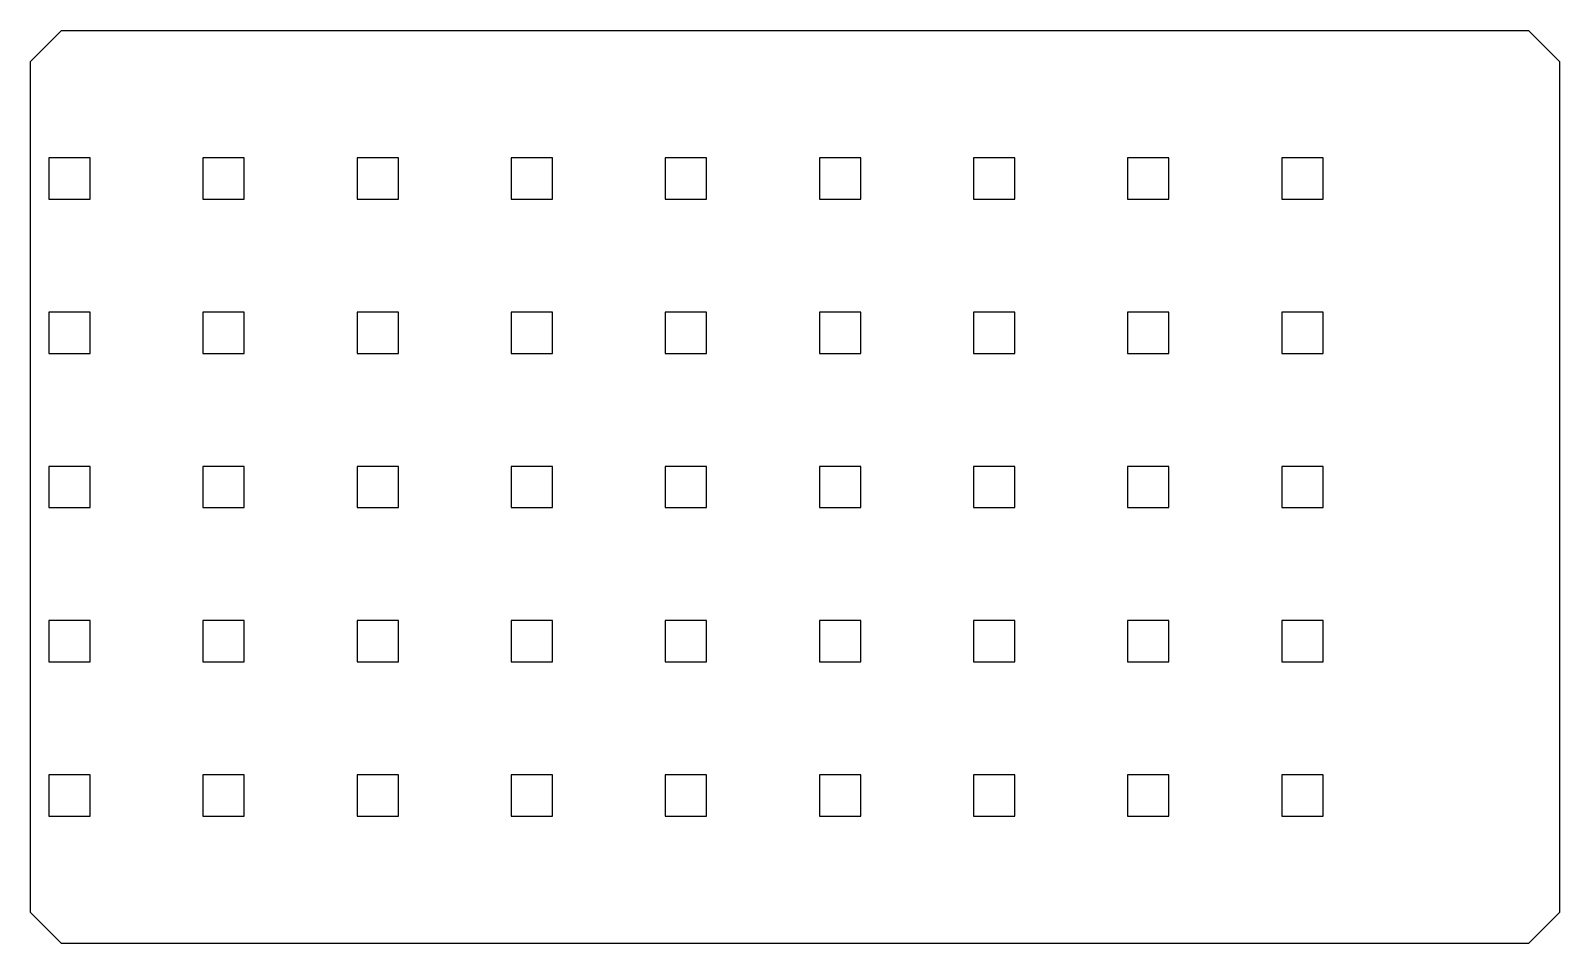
# Model space of a CAD drawing. Header units: millimetres. Extents: x -124 to 124, y -74 to 74.
import ezdxf

# ---------------------------------------------------------------- set-up
doc = ezdxf.new("R2010")
doc.units = ezdxf.units.MM
doc.layers.add('PID_plate', color=18, linetype='Continuous', true_color=0x000000)

msp = doc.modelspace()

# ---------------------------------------------------------------- linework, layer by layer
at = {"layer": 'PID_plate'}
for p, q in [((-124, 69), (-119, 74)), ((119, 74), (124, 69)), ((-119, -74), (-124, -69)), ((124, -69), (119, -74))]:
    msp.add_line(p, q, dxfattribs=at)
for points in [[(-119, 74), (119, 74)], [(-124, -69), (-124, 69)], [(124, 69), (124, -69)], [(119, -74), (-119, -74)]]:
    msp.add_lwpolyline(points, dxfattribs=at)
for points in [[(-121.04, 46.65), (-114.34, 46.65), (-114.34, 53.35), (-121.04, 53.35)], [(-96.04, 46.65), (-89.34, 46.65), (-89.34, 53.35), (-96.04, 53.35)], [(-71.04, 46.65), (-64.34, 46.65), (-64.34, 53.35), (-71.04, 53.35)], [(-46.04, 46.65), (-39.34, 46.65), (-39.34, 53.35), (-46.04, 53.35)], [(-21.04, 46.65), (-14.34, 46.65), (-14.34, 53.35), (-21.04, 53.35)], [(3.96, 46.65), (10.66, 46.65), (10.66, 53.35), (3.96, 53.35)], [(28.96, 46.65), (35.66, 46.65), (35.66, 53.35), (28.96, 53.35)], [(53.96, 46.65), (60.66, 46.65), (60.66, 53.35), (53.96, 53.35)], [(78.96, 46.65), (85.66, 46.65), (85.66, 53.35), (78.96, 53.35)], [(-121.04, 21.65), (-114.34, 21.65), (-114.34, 28.35), (-121.04, 28.35)], [(-96.04, 21.65), (-89.34, 21.65), (-89.34, 28.35), (-96.04, 28.35)], [(-71.04, 21.65), (-64.34, 21.65), (-64.34, 28.35), (-71.04, 28.35)], [(-46.04, 21.65), (-39.34, 21.65), (-39.34, 28.35), (-46.04, 28.35)], [(-21.04, 21.65), (-14.34, 21.65), (-14.34, 28.35), (-21.04, 28.35)], [(3.96, 21.65), (10.66, 21.65), (10.66, 28.35), (3.96, 28.35)], [(28.96, 21.65), (35.66, 21.65), (35.66, 28.35), (28.96, 28.35)], [(53.96, 21.65), (60.66, 21.65), (60.66, 28.35), (53.96, 28.35)], [(78.96, 21.65), (85.66, 21.65), (85.66, 28.35), (78.96, 28.35)], [(-121.04, -3.35), (-114.34, -3.35), (-114.34, 3.35), (-121.04, 3.35)], [(-96.04, -3.35), (-89.34, -3.35), (-89.34, 3.35), (-96.04, 3.35)], [(-71.04, -3.35), (-64.34, -3.35), (-64.34, 3.35), (-71.04, 3.35)], [(-46.04, -3.35), (-39.34, -3.35), (-39.34, 3.35), (-46.04, 3.35)], [(-21.04, -3.35), (-14.34, -3.35), (-14.34, 3.35), (-21.04, 3.35)], [(3.96, -3.35), (10.66, -3.35), (10.66, 3.35), (3.96, 3.35)], [(28.96, -3.35), (35.66, -3.35), (35.66, 3.35), (28.96, 3.35)], [(53.96, -3.35), (60.66, -3.35), (60.66, 3.35), (53.96, 3.35)], [(78.96, -3.35), (85.66, -3.35), (85.66, 3.35), (78.96, 3.35)], [(-121.04, -28.35), (-114.34, -28.35), (-114.34, -21.65), (-121.04, -21.65)], [(-96.04, -28.35), (-89.34, -28.35), (-89.34, -21.65), (-96.04, -21.65)], [(-71.04, -28.35), (-64.34, -28.35), (-64.34, -21.65), (-71.04, -21.65)], [(-46.04, -28.35), (-39.34, -28.35), (-39.34, -21.65), (-46.04, -21.65)], [(-21.04, -28.35), (-14.34, -28.35), (-14.34, -21.65), (-21.04, -21.65)], [(3.96, -28.35), (10.66, -28.35), (10.66, -21.65), (3.96, -21.65)], [(28.96, -28.35), (35.66, -28.35), (35.66, -21.65), (28.96, -21.65)], [(53.96, -28.35), (60.66, -28.35), (60.66, -21.65), (53.96, -21.65)], [(78.96, -28.35), (85.66, -28.35), (85.66, -21.65), (78.96, -21.65)], [(-121.04, -53.35), (-114.34, -53.35), (-114.34, -46.65), (-121.04, -46.65)], [(-96.04, -53.35), (-89.34, -53.35), (-89.34, -46.65), (-96.04, -46.65)], [(-71.04, -53.35), (-64.34, -53.35), (-64.34, -46.65), (-71.04, -46.65)], [(-46.04, -53.35), (-39.34, -53.35), (-39.34, -46.65), (-46.04, -46.65)], [(-21.04, -53.35), (-14.34, -53.35), (-14.34, -46.65), (-21.04, -46.65)], [(3.96, -53.35), (10.66, -53.35), (10.66, -46.65), (3.96, -46.65)], [(28.96, -53.35), (35.66, -53.35), (35.66, -46.65), (28.96, -46.65)], [(53.96, -53.35), (60.66, -53.35), (60.66, -46.65), (53.96, -46.65)], [(78.96, -53.35), (85.66, -53.35), (85.66, -46.65), (78.96, -46.65)]]:
    msp.add_lwpolyline(points, close=True, dxfattribs=at)

doc.saveas('drawing.dxf')
